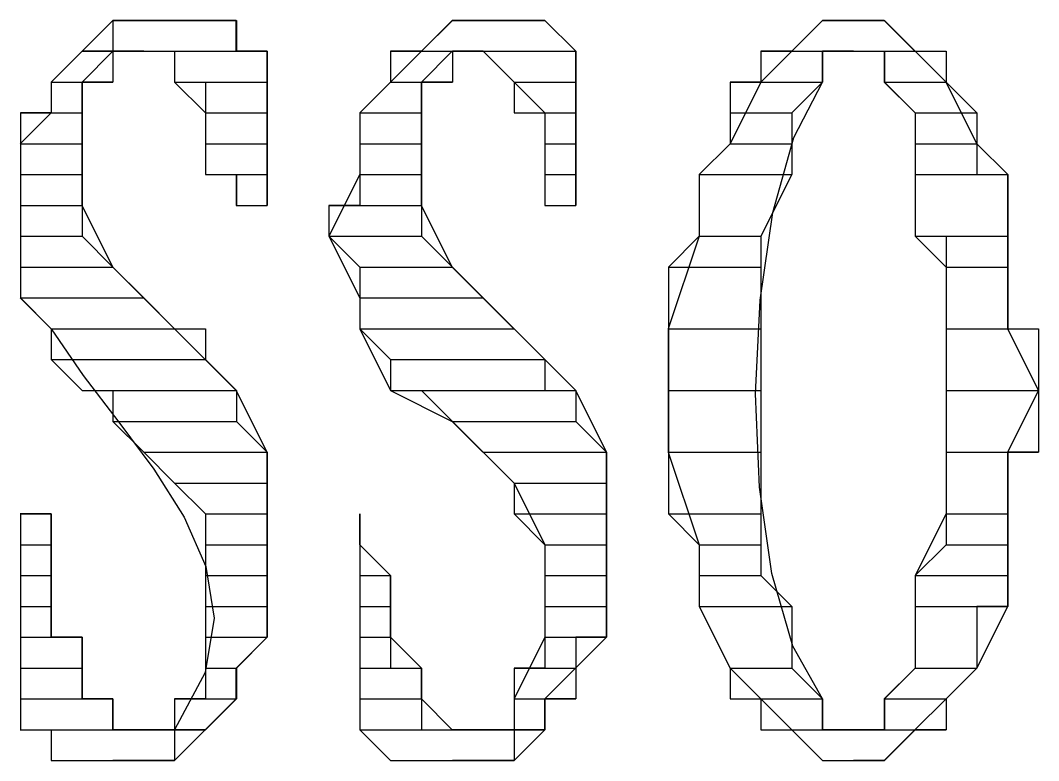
# Model space of a CAD drawing. Header units: metres. Extents: x 45 to 1207, y 17 to 774.
# Drawn here: x 1036.32 to 1044.24, y 48.72 to 54.48 of the extents above; entities that cross this region are included whole.
import ezdxf

# ---------------------------------------------------------------- set-up
doc = ezdxf.new("R2010")
doc.units = ezdxf.units.M

msp = doc.modelspace()

# ---------------------------------------------------------------- linework, layer by layer
for p, q in [((1037.0396, 54.48), (1036.5596, 54)), ((1037.9996, 54.48), (1037.0396, 54.48)), ((1037.28, 54.48), (1037.04, 54.48)), ((1037.04, 54.48), (1037.76, 54.48)), ((1037.04, 54.48), (1037.76, 54.48)), ((1037.04, 54.48), (1037.76, 54.48)), ((1037.04, 54.48), (1037.76, 54.48)), ((1037.04, 54.48), (1037.76, 54.48)), ((1037.04, 54.48), (1038, 54.48)), ((1037.04, 54.48), (1038, 54.48)), ((1037.04, 54.48), (1037.04, 54.24)), ((1037.04, 54.48), (1038, 54.48)), ((1037.28, 54.48), (1037.52, 54.48)), ((1037.28, 54.48), (1037.52, 54.48)), ((1037.28, 54.48), (1037.52, 54.48)), ((1037.28, 54.48), (1037.76, 54.48)), ((1037.9996, 54.24), (1037.9996, 54.48)), ((1038, 54.48), (1038, 54.24)), ((1039.6796, 54.48), (1038.9596, 53.76)), ((1039.6799, 54.48), (1039.4399, 54.24)), ((1040.3995, 54.48), (1039.6796, 54.48)), ((1039.6799, 54.48), (1040.1599, 54.48)), ((1039.6799, 54.48), (1040.1599, 54.48)), ((1039.6799, 54.48), (1040.3999, 54.48)), ((1039.6799, 54.48), (1040.3999, 54.48)), ((1039.6799, 54.48), (1040.3999, 54.48)), ((1039.6799, 54.48), (1040.3999, 54.48)), ((1039.6799, 54.48), (1040.3999, 54.48)), ((1039.6799, 54.48), (1040.3999, 54.48)), ((1039.6799, 54.48), (1040.3999, 54.48)), ((1039.92, 54.48), (1039.6801, 54.48)), ((1039.6801, 54.48), (1040.16, 54.48)), ((1039.92, 54.48), (1039.92, 54.48)), ((1039.92, 54.48), (1040.16, 54.48)), ((1040.6396, 54.24), (1040.3995, 54.48)), ((1040.3999, 54.48), (1040.6399, 54.24)), ((1042.5596, 54.48), (1042.0796, 54)), ((1042.5601, 54.48), (1042.3201, 54.24)), ((1043.0397, 54.48), (1042.5596, 54.48)), ((1042.8, 54.48), (1042.5601, 54.48)), ((1042.5601, 54.48), (1043.04, 54.48)), ((1042.5601, 54.48), (1043.04, 54.48)), ((1043.5197, 54), (1043.0397, 54.48)), ((1043.04, 54.48), (1043.28, 54.24)), ((1036.8, 54.24), (1036.5601, 54)), ((1036.7996, 54), (1037.0396, 54.24)), ((1037.04, 54.24), (1036.8, 54.24)), ((1036.8, 54.24), (1038, 54.24)), ((1036.8, 54.24), (1038, 54.24)), ((1036.8, 54.24), (1038, 54.24)), ((1036.8, 54.24), (1038, 54.24)), ((1036.8, 54.24), (1038, 54.24)), ((1036.8, 54.24), (1037.04, 54.24)), ((1036.8, 54.24), (1037.28, 54.24)), ((1036.8, 54.24), (1037.04, 54.24)), ((1037.0396, 54.24), (1037.5195, 54.24)), ((1037.04, 54.24), (1038, 54.24)), ((1037.04, 54.24), (1038, 54.24)), ((1037.28, 54.24), (1037.04, 54.24)), ((1037.04, 54.24), (1037.04, 54)), ((1037.28, 54.24), (1038.24, 54.24)), ((1037.28, 54.24), (1038.24, 54.24)), ((1037.5195, 54.24), (1037.5195, 54)), ((1037.52, 54.24), (1037.52, 54)), ((1037.52, 54.24), (1038.24, 54.24)), ((1038.2396, 54.24), (1037.9996, 54.24)), ((1038.2396, 53.04), (1038.2396, 54.24)), ((1038.24, 54.24), (1038.24, 54)), ((1039.4399, 54.24), (1039.2, 54.24)), ((1039.2, 54.24), (1040.6399, 54.24)), ((1039.2, 54.24), (1039.6799, 54.24)), ((1039.2, 54.24), (1039.9199, 54.24)), ((1039.2, 54.24), (1039.2, 54)), ((1039.2, 54.24), (1039.6799, 54.24)), ((1039.4396, 54), (1039.6796, 54.24)), ((1039.4399, 54.24), (1040.6399, 54.24)), ((1039.4399, 54.24), (1040.6399, 54.24)), ((1039.4399, 54.24), (1040.6399, 54.24)), ((1039.4399, 54.24), (1040.6399, 54.24)), ((1039.4399, 54.24), (1040.6399, 54.24)), ((1039.4399, 54.24), (1040.6399, 54.24)), ((1039.6796, 54.24), (1039.9196, 54.24)), ((1039.9199, 54.24), (1039.6799, 54.24)), ((1039.6799, 54.24), (1039.6799, 54)), ((1039.9196, 54.24), (1040.3995, 53.76)), ((1039.92, 54.24), (1040.64, 54.24)), ((1039.92, 54.24), (1040.64, 54.24)), ((1039.92, 54.24), (1040.16, 54)), ((1039.92, 54.24), (1040.64, 54.24)), ((1040.6396, 53.04), (1040.6396, 54.24)), ((1040.64, 54.24), (1040.64, 54)), ((1042.08, 54.24), (1042.5599, 54.24)), ((1042.08, 54.24), (1042.7999, 54.24)), ((1042.08, 54.24), (1042.08, 54)), ((1042.08, 54.24), (1042.5599, 54.24)), ((1042.3201, 54.24), (1042.0801, 54.24)), ((1042.0801, 54.24), (1043.28, 54.24)), ((1042.3201, 54.24), (1043.28, 54.24)), ((1042.3201, 54.24), (1043.28, 54.24)), ((1042.5596, 54), (1042.5596, 54.24)), ((1042.5596, 54.24), (1043.0396, 54.24)), ((1042.7999, 54.24), (1042.5599, 54.24)), ((1042.5599, 54.24), (1042.5599, 54)), ((1042.8, 54.24), (1043.52, 54.24)), ((1042.8, 54.24), (1043.52, 54.24)), ((1043.0396, 54.24), (1043.0396, 54)), ((1043.04, 54.24), (1043.04, 54)), ((1043.04, 54.24), (1043.52, 54.24)), ((1043.52, 54.24), (1043.52, 54)), ((1036.5596, 54), (1036.5596, 53.76)), ((1036.5601, 54), (1037.04, 54)), ((1036.5601, 54), (1037.04, 54)), ((1036.5601, 54), (1037.04, 54)), ((1036.5601, 54), (1036.8, 54)), ((1036.5601, 54), (1037.04, 54)), ((1036.5601, 54), (1036.8, 54)), ((1036.5601, 54), (1036.8, 54)), ((1036.5601, 54), (1036.5601, 53.76)), ((1036.5601, 54), (1036.8, 54)), ((1036.7996, 53.04), (1036.7996, 54)), ((1037.04, 54), (1036.8, 54)), ((1036.8, 54), (1036.8, 53.76)), ((1037.5195, 54), (1037.7595, 53.76)), ((1037.52, 54), (1038.24, 54)), ((1037.52, 54), (1038.24, 54)), ((1037.52, 54), (1038.24, 54)), ((1037.52, 54), (1038.24, 54)), ((1037.52, 54), (1038.24, 54)), ((1037.76, 54), (1038.24, 54)), ((1037.76, 54), (1038.24, 54)), ((1037.76, 54), (1037.76, 53.76)), ((1037.76, 54), (1038.24, 54)), ((1038.24, 54), (1038.24, 53.76)), ((1039.2, 54), (1038.96, 53.76)), ((1039.2, 54), (1039.6799, 54)), ((1039.2, 54), (1039.4399, 54)), ((1039.2, 54), (1039.6799, 54)), ((1039.2, 54), (1039.4399, 54)), ((1039.2, 54), (1039.4399, 54)), ((1039.2, 54), (1039.4399, 54)), ((1039.2, 54), (1039.4399, 54)), ((1039.2, 54), (1039.4399, 54)), ((1039.4396, 53.04), (1039.4396, 54)), ((1039.6799, 54), (1039.4399, 54)), ((1039.4399, 54), (1039.4399, 53.76)), ((1040.16, 54), (1040.64, 54)), ((1040.16, 54), (1040.64, 54)), ((1040.16, 54), (1040.64, 54)), ((1040.16, 54), (1040.64, 54)), ((1040.16, 54), (1040.64, 54)), ((1040.16, 54), (1040.64, 54)), ((1040.16, 54), (1040.64, 54)), ((1040.16, 54), (1040.16, 53.76)), ((1040.16, 54), (1040.64, 54)), ((1040.64, 54), (1040.64, 53.76)), ((1042.0796, 54), (1041.8396, 53.52)), ((1042.08, 54), (1041.84, 54)), ((1041.84, 54), (1042.5599, 54)), ((1041.84, 54), (1041.84, 53.76)), ((1041.84, 54), (1042.5599, 54)), ((1042.08, 54), (1042.5599, 54)), ((1042.08, 54), (1042.5599, 54)), ((1042.5599, 54), (1042.3199, 53.76)), ((1043.0396, 54), (1043.2795, 53.76)), ((1043.04, 54), (1043.52, 54)), ((1043.04, 54), (1043.52, 54)), ((1043.04, 54), (1043.52, 54)), ((1043.04, 54), (1043.28, 53.76)), ((1043.04, 54), (1043.52, 54)), ((1043.7596, 53.52), (1043.5197, 54)), ((1043.52, 54), (1043.76, 53.76)), ((1036.5596, 53.76), (1036.3196, 53.52)), ((1036.5601, 53.76), (1036.3201, 53.76)), ((1036.3201, 53.76), (1036.8, 53.76)), ((1036.3201, 53.76), (1036.3201, 53.52)), ((1036.3201, 53.76), (1036.8, 53.76)), ((1036.5601, 53.76), (1036.8, 53.76)), ((1036.5601, 53.76), (1036.8, 53.76)), ((1036.5601, 53.76), (1036.8, 53.76)), ((1036.5601, 53.76), (1036.8, 53.76)), ((1036.8, 53.76), (1036.8, 53.52)), ((1037.7595, 53.76), (1037.7595, 53.28)), ((1037.76, 53.76), (1038.24, 53.76)), ((1037.76, 53.76), (1038.24, 53.76)), ((1037.76, 53.76), (1038.24, 53.76)), ((1037.76, 53.76), (1038.24, 53.76)), ((1037.76, 53.76), (1038.24, 53.76)), ((1037.76, 53.76), (1037.76, 53.52)), ((1037.76, 53.76), (1038.24, 53.76)), ((1038.24, 53.76), (1038.24, 53.52)), ((1038.9596, 53.76), (1038.9596, 53.28)), ((1038.96, 53.76), (1039.4399, 53.76)), ((1038.96, 53.76), (1039.4399, 53.76)), ((1038.96, 53.76), (1039.4399, 53.76)), ((1038.96, 53.76), (1039.4399, 53.76)), ((1038.96, 53.76), (1039.4399, 53.76)), ((1038.96, 53.76), (1038.96, 53.52)), ((1038.96, 53.76), (1039.4399, 53.76)), ((1039.4399, 53.76), (1039.4399, 53.52)), ((1040.16, 53.76), (1040.64, 53.76)), ((1040.16, 53.76), (1040.64, 53.76)), ((1040.16, 53.76), (1040.64, 53.76)), ((1040.3995, 53.76), (1040.3995, 53.04)), ((1040.4, 53.76), (1040.64, 53.76)), ((1040.4, 53.76), (1040.64, 53.76)), ((1040.4, 53.76), (1040.4, 53.52)), ((1040.4, 53.76), (1040.64, 53.76)), ((1040.64, 53.76), (1040.64, 53.52)), ((1041.84, 53.76), (1042.3199, 53.76)), ((1041.84, 53.76), (1041.84, 53.52)), ((1041.84, 53.76), (1042.3199, 53.76)), ((1042.3199, 53.76), (1042.3199, 53.52)), ((1043.2795, 53.76), (1043.2795, 52.8)), ((1043.28, 53.76), (1043.76, 53.76)), ((1043.28, 53.76), (1043.28, 53.52)), ((1043.28, 53.76), (1043.76, 53.76)), ((1043.76, 53.76), (1043.76, 53.52)), ((1036.3201, 53.52), (1036.8, 53.52)), ((1036.3201, 53.52), (1036.8, 53.52)), ((1036.3201, 53.52), (1036.8, 53.52)), ((1036.3201, 53.52), (1036.8, 53.52)), ((1036.3201, 53.52), (1036.8, 53.52)), ((1036.3201, 53.52), (1036.3201, 53.28)), ((1036.3201, 53.52), (1036.8, 53.52)), ((1036.8, 53.52), (1036.8, 53.28)), ((1037.76, 53.52), (1038.24, 53.52)), ((1037.76, 53.52), (1038.24, 53.52)), ((1037.76, 53.52), (1038.24, 53.52)), ((1037.76, 53.52), (1038.24, 53.52)), ((1037.76, 53.52), (1038.24, 53.52)), ((1037.76, 53.52), (1037.76, 53.28)), ((1037.76, 53.52), (1038.24, 53.52)), ((1038.24, 53.52), (1038.24, 53.28)), ((1038.96, 53.52), (1039.4399, 53.52)), ((1038.96, 53.52), (1039.4399, 53.52)), ((1038.96, 53.52), (1039.4399, 53.52)), ((1038.96, 53.52), (1039.4399, 53.52)), ((1038.96, 53.52), (1039.4399, 53.52)), ((1038.96, 53.52), (1038.96, 53.28)), ((1038.96, 53.52), (1039.4399, 53.52)), ((1039.4399, 53.52), (1039.4399, 53.28)), ((1040.4, 53.52), (1040.64, 53.52)), ((1040.4, 53.52), (1040.64, 53.52)), ((1040.4, 53.52), (1040.64, 53.52)), ((1040.4, 53.52), (1040.64, 53.52)), ((1040.4, 53.52), (1040.64, 53.52)), ((1040.4, 53.52), (1040.4, 53.28)), ((1040.4, 53.52), (1040.64, 53.52)), ((1040.64, 53.52), (1040.64, 53.28)), ((1041.8396, 53.52), (1041.5996, 53.28)), ((1041.84, 53.52), (1041.6, 53.28)), ((1041.84, 53.52), (1042.3199, 53.52)), ((1041.84, 53.52), (1042.3199, 53.52)), ((1042.3199, 53.52), (1042.3199, 53.28)), ((1043.28, 53.52), (1043.76, 53.52)), ((1043.28, 53.52), (1043.28, 53.28)), ((1043.28, 53.52), (1043.76, 53.52)), ((1043.9996, 53.28), (1043.7596, 53.52)), ((1043.76, 53.52), (1043.76, 53.28)), ((1036.3201, 53.28), (1036.8, 53.28)), ((1036.3201, 53.28), (1036.8, 53.28)), ((1036.3201, 53.28), (1036.8, 53.28)), ((1036.3201, 53.28), (1036.8, 53.28)), ((1036.3201, 53.28), (1036.8, 53.28)), ((1036.3201, 53.28), (1036.8, 53.28)), ((1036.3201, 53.28), (1036.8, 53.28)), ((1036.3201, 53.28), (1036.3201, 53.04)), ((1036.3201, 53.28), (1036.8, 53.28)), ((1036.8, 53.28), (1036.8, 53.04)), ((1037.7595, 53.28), (1037.9996, 53.28)), ((1037.76, 53.28), (1038.24, 53.28)), ((1037.76, 53.28), (1038.24, 53.28)), ((1037.76, 53.28), (1038.24, 53.28)), ((1037.9996, 53.28), (1037.9996, 53.04)), ((1038, 53.28), (1038.24, 53.28)), ((1038, 53.28), (1038.24, 53.28)), ((1038, 53.28), (1038.24, 53.28)), ((1038, 53.28), (1038.24, 53.28)), ((1038, 53.28), (1038, 53.04)), ((1038, 53.28), (1038.24, 53.28)), ((1038.24, 53.28), (1038.24, 53.04)), ((1038.9596, 53.28), (1038.7196, 52.8)), ((1038.96, 53.28), (1039.4399, 53.28)), ((1038.96, 53.28), (1039.4399, 53.28)), ((1038.96, 53.28), (1039.4399, 53.28)), ((1038.96, 53.28), (1039.4399, 53.28)), ((1038.96, 53.28), (1039.4399, 53.28)), ((1038.96, 53.28), (1039.4399, 53.28)), ((1038.96, 53.28), (1039.4399, 53.28)), ((1038.96, 53.28), (1038.96, 53.04)), ((1038.96, 53.28), (1039.4399, 53.28)), ((1039.4399, 53.28), (1039.4399, 53.04)), ((1040.4, 53.28), (1040.64, 53.28)), ((1040.4, 53.28), (1040.64, 53.28)), ((1040.4, 53.28), (1040.64, 53.28)), ((1040.4, 53.28), (1040.64, 53.28)), ((1040.4, 53.28), (1040.64, 53.28)), ((1040.4, 53.28), (1040.64, 53.28)), ((1040.4, 53.28), (1040.64, 53.28)), ((1040.4, 53.28), (1040.4, 53.04)), ((1040.4, 53.28), (1040.64, 53.28)), ((1040.64, 53.28), (1040.64, 53.04)), ((1041.5996, 53.28), (1041.5996, 52.8)), ((1041.6, 53.28), (1042.3199, 53.28)), ((1041.6, 53.28), (1042.3199, 53.28)), ((1041.6, 53.28), (1042.3199, 53.28)), ((1041.6, 53.28), (1041.6, 52.8)), ((1041.6, 53.28), (1042.3199, 53.28)), ((1042.3199, 53.28), (1042.08, 52.8)), ((1043.28, 53.28), (1043.76, 53.28)), ((1043.28, 53.28), (1044, 53.28)), ((1043.28, 53.28), (1044, 53.28)), ((1043.28, 53.28), (1043.28, 52.8)), ((1043.28, 53.28), (1044, 53.28)), ((1043.9996, 52.08), (1043.9996, 53.28)), ((1044, 53.28), (1044, 52.8)), ((1036.3201, 53.04), (1036.8, 53.04)), ((1036.3201, 53.04), (1036.8, 53.04)), ((1036.3201, 53.04), (1036.8, 53.04)), ((1036.3201, 53.04), (1036.8, 53.04)), ((1036.3201, 53.04), (1036.8, 53.04)), ((1036.3201, 53.04), (1036.8, 53.04)), ((1036.3201, 53.04), (1036.8, 53.04)), ((1036.3201, 53.04), (1036.8, 53.04)), ((1036.3201, 53.04), (1036.8, 53.04)), ((1036.3201, 53.04), (1036.3201, 52.8)), ((1036.3201, 53.04), (1036.8, 53.04)), ((1037.0396, 52.56), (1036.7996, 53.04)), ((1036.8, 53.04), (1036.8, 52.8)), ((1037.9996, 53.04), (1038.2396, 53.04)), ((1038, 53.04), (1038.24, 53.04)), ((1038, 53.04), (1038, 53.04)), ((1038, 53.04), (1038.24, 53.04)), ((1038, 53.04), (1038, 53.04)), ((1038, 53.04), (1038, 53.04)), ((1038, 53.04), (1038, 53.04)), ((1038.96, 53.04), (1038.72, 53.04)), ((1038.72, 53.04), (1039.4399, 53.04)), ((1038.72, 53.04), (1039.4399, 53.04)), ((1038.72, 53.04), (1039.4399, 53.04)), ((1038.72, 53.04), (1039.4399, 53.04)), ((1038.72, 53.04), (1039.4399, 53.04)), ((1038.72, 53.04), (1039.4399, 53.04)), ((1038.72, 53.04), (1039.4399, 53.04)), ((1038.72, 53.04), (1038.72, 52.8)), ((1038.72, 53.04), (1039.4399, 53.04)), ((1038.96, 53.04), (1039.4399, 53.04)), ((1038.96, 53.04), (1039.4399, 53.04)), ((1039.6796, 52.56), (1039.4396, 53.04)), ((1039.4399, 53.04), (1039.4399, 52.8)), ((1040.3995, 53.04), (1040.6396, 53.04)), ((1040.4, 53.04), (1040.64, 53.04)), ((1040.4, 53.04), (1040.64, 53.04)), ((1040.4, 53.04), (1040.64, 53.04)), ((1040.4, 53.04), (1040.64, 53.04)), ((1040.4, 53.04), (1040.64, 53.04)), ((1040.64, 53.04), (1040.64, 53.04)), ((1036.3201, 52.8), (1036.8, 52.8)), ((1036.3201, 52.8), (1036.3201, 52.56)), ((1036.3201, 52.8), (1036.8, 52.8)), ((1036.8, 52.8), (1037.04, 52.56)), ((1038.7196, 52.8), (1038.9596, 52.32)), ((1038.72, 52.8), (1039.4399, 52.8)), ((1038.72, 52.8), (1038.96, 52.56)), ((1038.72, 52.8), (1039.4399, 52.8)), ((1039.4399, 52.8), (1039.6799, 52.56)), ((1041.5996, 52.8), (1041.3596, 52.08)), ((1041.6, 52.8), (1041.36, 52.56)), ((1041.6, 52.8), (1042.08, 52.8)), ((1041.6, 52.8), (1042.08, 52.8)), ((1041.6, 52.8), (1042.08, 52.8)), ((1041.6, 52.8), (1042.08, 52.8)), ((1042.08, 52.8), (1042.08, 52.56)), ((1043.2795, 52.8), (1043.5195, 52.56)), ((1043.28, 52.8), (1044, 52.8)), ((1043.28, 52.8), (1044, 52.8)), ((1043.28, 52.8), (1044, 52.8)), ((1043.52, 52.8), (1043.52, 52.56)), ((1043.52, 52.8), (1044, 52.8)), ((1044, 52.8), (1044, 52.56)), ((1036.3201, 52.56), (1037.04, 52.56)), ((1036.3201, 52.56), (1036.3201, 52.32)), ((1036.3201, 52.56), (1037.04, 52.56)), ((1037.9996, 51.6), (1037.0396, 52.56)), ((1037.04, 52.56), (1037.28, 52.32)), ((1038.96, 52.56), (1039.6799, 52.56)), ((1038.96, 52.56), (1038.96, 52.32)), ((1038.96, 52.56), (1039.6799, 52.56)), ((1040.6396, 51.6), (1039.6796, 52.56)), ((1039.6799, 52.56), (1039.9199, 52.32)), ((1041.36, 52.56), (1042.08, 52.56)), ((1041.36, 52.56), (1041.36, 52.08)), ((1041.36, 52.56), (1042.08, 52.56)), ((1042.08, 52.56), (1042.08, 52.08)), ((1043.5195, 52.56), (1043.5195, 50.64)), ((1043.52, 52.56), (1044, 52.56)), ((1043.52, 52.56), (1043.52, 52.08)), ((1043.52, 52.56), (1044, 52.56)), ((1044, 52.56), (1044, 52.08)), ((1036.3196, 52.32), (1036.5596, 52.08)), ((1036.3201, 52.32), (1037.28, 52.32)), ((1036.3201, 52.32), (1037.28, 52.32)), ((1036.3201, 52.32), (1037.28, 52.32)), ((1036.3201, 52.32), (1036.5601, 52.08)), ((1036.3201, 52.32), (1037.28, 52.32)), ((1037.28, 52.32), (1037.52, 52.08)), ((1038.9596, 52.32), (1038.9596, 52.08)), ((1038.96, 52.32), (1039.9199, 52.32)), ((1038.96, 52.32), (1039.9199, 52.32)), ((1038.96, 52.32), (1039.9199, 52.32)), ((1038.96, 52.32), (1038.96, 52.08)), ((1038.96, 52.32), (1039.9199, 52.32)), ((1039.9199, 52.32), (1040.1599, 52.08)), ((1036.5601, 52.08), (1037.52, 52.08)), ((1036.5601, 52.08), (1037.76, 52.08)), ((1036.5601, 52.08), (1037.76, 52.08)), ((1036.5601, 52.08), (1036.5601, 51.84)), ((1036.5601, 52.08), (1037.76, 52.08)), ((1037.76, 52.08), (1037.76, 51.84)), ((1038.9596, 52.08), (1039.1996, 51.6)), ((1038.96, 52.08), (1040.1599, 52.08)), ((1038.96, 52.08), (1040.1599, 52.08)), ((1038.96, 52.08), (1040.1599, 52.08)), ((1038.96, 52.08), (1039.2, 51.84)), ((1038.96, 52.08), (1040.1599, 52.08)), ((1040.1599, 52.08), (1040.3999, 51.84)), ((1041.3596, 52.08), (1041.3596, 51.12)), ((1041.36, 52.08), (1042.08, 52.08)), ((1041.36, 52.08), (1042.08, 52.08)), ((1041.36, 52.08), (1042.08, 52.08)), ((1041.36, 52.08), (1041.36, 51.6)), ((1041.36, 52.08), (1042.08, 52.08)), ((1042.08, 52.08), (1042.08, 51.6)), ((1043.52, 52.08), (1044, 52.08)), ((1043.52, 52.08), (1044.24, 52.08)), ((1043.52, 52.08), (1044.24, 52.08)), ((1043.52, 52.08), (1043.52, 51.6)), ((1043.52, 52.08), (1044.24, 52.08)), ((1044.2396, 51.6), (1043.9996, 52.08)), ((1044.24, 52.08), (1044.24, 51.6)), ((1036.5601, 51.84), (1037.76, 51.84)), ((1036.5601, 51.84), (1036.8, 51.6)), ((1036.5601, 51.84), (1037.76, 51.84)), ((1037.76, 51.84), (1038, 51.6)), ((1039.2, 51.84), (1040.3999, 51.84)), ((1039.2, 51.84), (1039.2, 51.6)), ((1039.2, 51.84), (1040.3999, 51.84)), ((1040.3999, 51.84), (1040.3999, 51.6)), ((1036.8, 51.6), (1038, 51.6)), ((1036.8, 51.6), (1038, 51.6)), ((1036.8, 51.6), (1038, 51.6)), ((1037.04, 51.6), (1037.04, 51.36)), ((1037.04, 51.6), (1038, 51.6)), ((1038.2396, 51.12), (1037.9996, 51.6)), ((1038, 51.6), (1038, 51.36)), ((1039.1996, 51.6), (1039.6796, 51.36)), ((1039.2, 51.6), (1040.3999, 51.6)), ((1039.2, 51.6), (1040.6399, 51.6)), ((1039.2, 51.6), (1040.6399, 51.6)), ((1039.4399, 51.6), (1039.6799, 51.36)), ((1039.4399, 51.6), (1040.6399, 51.6)), ((1040.8796, 51.12), (1040.6396, 51.6)), ((1040.6399, 51.6), (1040.6399, 51.36)), ((1041.36, 51.6), (1042.08, 51.6)), ((1041.36, 51.6), (1041.36, 51.12)), ((1041.36, 51.6), (1042.08, 51.6)), ((1042.08, 51.6), (1042.08, 51.12)), ((1043.52, 51.6), (1044.24, 51.6)), ((1043.52, 51.6), (1043.52, 51.12)), ((1043.52, 51.6), (1044.24, 51.6)), ((1043.9996, 51.12), (1044.2396, 51.6)), ((1044.24, 51.6), (1044.24, 51.12)), ((1037.04, 51.36), (1038, 51.36)), ((1037.04, 51.36), (1037.28, 51.12)), ((1037.04, 51.36), (1038, 51.36)), ((1038, 51.36), (1038.24, 51.12)), ((1039.6796, 51.36), (1040.1595, 50.88)), ((1039.6799, 51.36), (1040.6399, 51.36)), ((1039.6799, 51.36), (1039.9199, 51.12)), ((1039.6799, 51.36), (1040.6399, 51.36)), ((1040.6399, 51.36), (1040.8799, 51.12)), ((1037.28, 51.12), (1038.24, 51.12)), ((1037.28, 51.12), (1038.24, 51.12)), ((1037.28, 51.12), (1038.24, 51.12)), ((1037.28, 51.12), (1037.52, 50.88)), ((1037.28, 51.12), (1038.24, 51.12)), ((1038.2396, 49.68), (1038.2396, 51.12)), ((1038.24, 51.12), (1038.24, 50.88)), ((1039.9199, 51.12), (1040.8799, 51.12)), ((1039.92, 51.12), (1040.88, 51.12)), ((1039.92, 51.12), (1040.88, 51.12)), ((1039.92, 51.12), (1040.16, 50.88)), ((1039.92, 51.12), (1040.88, 51.12)), ((1040.8796, 49.68), (1040.8796, 51.12)), ((1040.88, 51.12), (1040.88, 50.88)), ((1041.3596, 51.12), (1041.5996, 50.4)), ((1041.36, 51.12), (1042.08, 51.12)), ((1041.36, 51.12), (1042.08, 51.12)), ((1041.36, 51.12), (1042.08, 51.12)), ((1041.36, 51.12), (1041.36, 50.64)), ((1041.36, 51.12), (1042.08, 51.12)), ((1042.08, 51.12), (1042.08, 50.64)), ((1043.52, 51.12), (1044.24, 51.12)), ((1043.52, 51.12), (1044, 51.12)), ((1043.52, 51.12), (1044.24, 51.12)), ((1043.52, 51.12), (1043.52, 50.64)), ((1043.52, 51.12), (1044, 51.12)), ((1043.9996, 49.92), (1043.9996, 51.12)), ((1044.24, 51.12), (1044, 51.12)), ((1044, 51.12), (1044, 50.64)), ((1037.52, 50.88), (1038.24, 50.88)), ((1037.52, 50.88), (1037.76, 50.64)), ((1037.52, 50.88), (1038.24, 50.88)), ((1038.24, 50.88), (1038.24, 50.64)), ((1040.1595, 50.88), (1040.3995, 50.4)), ((1040.16, 50.88), (1040.88, 50.88)), ((1040.16, 50.88), (1040.16, 50.64)), ((1040.16, 50.88), (1040.88, 50.88)), ((1040.88, 50.88), (1040.88, 50.64)), ((1036.5596, 50.64), (1036.3196, 50.64)), ((1036.3201, 50.64), (1036.5601, 50.64)), ((1036.3201, 50.64), (1036.3201, 50.4)), ((1036.3201, 50.64), (1036.5601, 50.64)), ((1036.5596, 49.68), (1036.5596, 50.64)), ((1036.5601, 50.64), (1036.5601, 50.4)), ((1037.76, 50.64), (1038.24, 50.64)), ((1037.76, 50.64), (1038.24, 50.64)), ((1037.76, 50.64), (1038.24, 50.64)), ((1037.76, 50.64), (1037.76, 50.4)), ((1037.76, 50.64), (1038.24, 50.64)), ((1038.24, 50.64), (1038.24, 50.4)), ((1038.9596, 50.4), (1038.9596, 50.64)), ((1038.9596, 50.64), (1038.9596, 48.96)), ((1038.96, 50.64), (1038.96, 50.64)), ((1038.96, 50.64), (1038.96, 50.4)), ((1038.96, 50.64), (1038.96, 50.4)), ((1040.16, 50.64), (1040.88, 50.64)), ((1040.16, 50.64), (1040.88, 50.64)), ((1040.16, 50.64), (1040.88, 50.64)), ((1040.16, 50.64), (1040.4, 50.4)), ((1040.16, 50.64), (1040.88, 50.64)), ((1040.88, 50.64), (1040.88, 50.4)), ((1041.36, 50.64), (1042.08, 50.64)), ((1041.36, 50.64), (1041.6, 50.4)), ((1041.36, 50.64), (1042.08, 50.64)), ((1042.08, 50.64), (1042.08, 50.4)), ((1043.5195, 50.64), (1043.2795, 50.16)), ((1043.52, 50.64), (1044, 50.64)), ((1043.52, 50.64), (1043.52, 50.4)), ((1043.52, 50.64), (1044, 50.64)), ((1044, 50.64), (1044, 50.4)), ((1036.3201, 50.4), (1036.5601, 50.4)), ((1036.3201, 50.4), (1036.5601, 50.4)), ((1036.3201, 50.4), (1036.5601, 50.4)), ((1036.3201, 50.4), (1036.5601, 50.4)), ((1036.3201, 50.4), (1036.5601, 50.4)), ((1036.3201, 50.4), (1036.5601, 50.4)), ((1036.3201, 50.4), (1036.5601, 50.4)), ((1036.3201, 50.4), (1036.5601, 50.4)), ((1036.3201, 50.4), (1036.5601, 50.4)), ((1036.3201, 50.4), (1036.5601, 50.4)), ((1036.3201, 50.4), (1036.5601, 50.4)), ((1036.3201, 50.4), (1036.3201, 50.16)), ((1036.3201, 50.4), (1036.5601, 50.4)), ((1036.5601, 50.4), (1036.5601, 50.16)), ((1037.76, 50.4), (1038.24, 50.4)), ((1037.76, 50.4), (1038.24, 50.4)), ((1037.76, 50.4), (1038.24, 50.4)), ((1037.76, 50.4), (1038.24, 50.4)), ((1037.76, 50.4), (1038.24, 50.4)), ((1037.76, 50.4), (1038.24, 50.4)), ((1037.76, 50.4), (1038.24, 50.4)), ((1037.76, 50.4), (1038.24, 50.4)), ((1037.76, 50.4), (1038.24, 50.4)), ((1037.76, 50.4), (1038.24, 50.4)), ((1037.76, 50.4), (1038.24, 50.4)), ((1037.76, 50.4), (1037.76, 50.16)), ((1037.76, 50.4), (1038.24, 50.4)), ((1038.24, 50.4), (1038.24, 50.16)), ((1039.1996, 50.16), (1038.9596, 50.4)), ((1038.96, 50.4), (1038.96, 50.4)), ((1038.96, 50.4), (1038.96, 50.4)), ((1038.96, 50.4), (1038.96, 50.4)), ((1038.96, 50.4), (1038.96, 50.4)), ((1038.96, 50.4), (1038.96, 50.4)), ((1038.96, 50.4), (1038.96, 50.4)), ((1038.96, 50.4), (1038.96, 50.4)), ((1038.96, 50.4), (1038.96, 50.4)), ((1038.96, 50.4), (1038.96, 50.4)), ((1038.96, 50.4), (1038.96, 50.4)), ((1038.96, 50.4), (1038.96, 50.16)), ((1038.96, 50.4), (1039.2, 50.16)), ((1040.3995, 50.4), (1040.3995, 49.68)), ((1040.4, 50.4), (1040.88, 50.4)), ((1040.4, 50.4), (1040.88, 50.4)), ((1040.4, 50.4), (1040.88, 50.4)), ((1040.4, 50.4), (1040.88, 50.4)), ((1040.4, 50.4), (1040.88, 50.4)), ((1040.4, 50.4), (1040.88, 50.4)), ((1040.4, 50.4), (1040.88, 50.4)), ((1040.4, 50.4), (1040.88, 50.4)), ((1040.4, 50.4), (1040.88, 50.4)), ((1040.4, 50.4), (1040.88, 50.4)), ((1040.4, 50.4), (1040.88, 50.4)), ((1040.4, 50.4), (1040.4, 50.16)), ((1040.4, 50.4), (1040.88, 50.4)), ((1040.88, 50.4), (1040.88, 50.16)), ((1041.5996, 50.4), (1041.5996, 49.92)), ((1041.6, 50.4), (1042.08, 50.4)), ((1041.6, 50.4), (1041.6, 50.16)), ((1041.6, 50.4), (1042.08, 50.4)), ((1042.08, 50.4), (1042.08, 50.16)), ((1043.52, 50.4), (1043.28, 50.16)), ((1043.52, 50.4), (1044, 50.4)), ((1043.52, 50.4), (1044, 50.4)), ((1044, 50.4), (1044, 50.16)), ((1036.3201, 50.16), (1036.5601, 50.16)), ((1036.3201, 50.16), (1036.5601, 50.16)), ((1036.3201, 50.16), (1036.5601, 50.16)), ((1036.3201, 50.16), (1036.3201, 49.92)), ((1036.3201, 50.16), (1036.5601, 50.16)), ((1036.5601, 50.16), (1036.5601, 49.92)), ((1037.76, 50.16), (1038.24, 50.16)), ((1037.76, 50.16), (1038.24, 50.16)), ((1037.76, 50.16), (1038.24, 50.16)), ((1037.76, 50.16), (1037.76, 49.92)), ((1037.76, 50.16), (1038.24, 50.16)), ((1038.24, 50.16), (1038.24, 49.92)), ((1038.96, 50.16), (1039.2, 50.16)), ((1038.96, 50.16), (1039.2, 50.16)), ((1038.96, 50.16), (1039.2, 50.16)), ((1038.96, 50.16), (1038.96, 49.92)), ((1038.96, 50.16), (1039.2, 50.16)), ((1039.1996, 49.68), (1039.1996, 50.16)), ((1039.2, 50.16), (1039.2, 49.92)), ((1040.4, 50.16), (1040.88, 50.16)), ((1040.4, 50.16), (1040.88, 50.16)), ((1040.4, 50.16), (1040.88, 50.16)), ((1040.4, 50.16), (1040.4, 49.92)), ((1040.4, 50.16), (1040.88, 50.16)), ((1040.88, 50.16), (1040.88, 49.92)), ((1041.6, 50.16), (1042.08, 50.16)), ((1041.6, 50.16), (1041.6, 49.92)), ((1041.6, 50.16), (1042.08, 50.16)), ((1042.08, 50.16), (1042.3199, 49.92)), ((1043.2795, 50.16), (1043.2795, 49.44)), ((1043.28, 50.16), (1044, 50.16)), ((1043.28, 50.16), (1043.28, 49.92)), ((1043.28, 50.16), (1044, 50.16)), ((1044, 50.16), (1044, 49.92)), ((1036.3201, 49.92), (1036.5601, 49.92)), ((1036.3201, 49.92), (1036.3201, 49.68)), ((1036.3201, 49.92), (1036.5601, 49.92)), ((1036.5601, 49.92), (1036.5601, 49.68)), ((1037.76, 49.92), (1038.24, 49.92)), ((1037.76, 49.92), (1037.76, 49.68)), ((1037.76, 49.92), (1038.24, 49.92)), ((1038.24, 49.92), (1038.24, 49.68)), ((1038.96, 49.92), (1039.2, 49.92)), ((1038.96, 49.92), (1038.96, 49.68)), ((1038.96, 49.92), (1039.2, 49.92)), ((1039.2, 49.92), (1039.2, 49.68)), ((1040.4, 49.92), (1040.88, 49.92)), ((1040.4, 49.92), (1040.4, 49.68)), ((1040.4, 49.92), (1040.88, 49.92)), ((1040.88, 49.92), (1040.88, 49.68)), ((1041.5996, 49.92), (1041.8396, 49.44)), ((1041.6, 49.92), (1042.3199, 49.92)), ((1041.6, 49.92), (1042.3199, 49.92)), ((1041.6, 49.92), (1042.3199, 49.92)), ((1041.6, 49.92), (1041.84, 49.44)), ((1041.6, 49.92), (1042.3199, 49.92)), ((1042.3199, 49.92), (1042.3199, 49.44)), ((1043.28, 49.92), (1044, 49.92)), ((1043.28, 49.92), (1043.76, 49.92)), ((1043.28, 49.92), (1044, 49.92)), ((1043.28, 49.92), (1043.28, 49.44)), ((1043.28, 49.92), (1043.76, 49.92)), ((1043.7596, 49.44), (1043.9996, 49.92)), ((1044, 49.92), (1043.76, 49.92)), ((1043.76, 49.92), (1043.76, 49.44)), ((1036.3201, 49.68), (1036.5601, 49.68)), ((1036.3201, 49.68), (1036.5601, 49.68)), ((1036.3201, 49.68), (1036.5601, 49.68)), ((1036.3201, 49.68), (1036.8, 49.68)), ((1036.3201, 49.68), (1036.8, 49.68)), ((1036.3201, 49.68), (1036.8, 49.68)), ((1036.3201, 49.68), (1036.8, 49.68)), ((1036.3201, 49.68), (1036.3201, 49.44)), ((1036.3201, 49.68), (1036.8, 49.68)), ((1036.7996, 49.68), (1036.5596, 49.68)), ((1036.7996, 49.2), (1036.7996, 49.68)), ((1036.8, 49.68), (1036.8, 49.44)), ((1037.76, 49.68), (1038.24, 49.68)), ((1037.76, 49.68), (1038.24, 49.68)), ((1037.76, 49.68), (1038.24, 49.68)), ((1037.76, 49.68), (1038.24, 49.68)), ((1037.76, 49.68), (1038.24, 49.68)), ((1037.76, 49.68), (1038.24, 49.68)), ((1037.76, 49.68), (1038.24, 49.68)), ((1037.76, 49.68), (1037.76, 49.44)), ((1037.76, 49.68), (1038.24, 49.68)), ((1037.9996, 49.44), (1038.2396, 49.68)), ((1038.24, 49.68), (1038, 49.44)), ((1038.96, 49.68), (1039.2, 49.68)), ((1038.96, 49.68), (1039.2, 49.68)), ((1038.96, 49.68), (1039.2, 49.68)), ((1038.96, 49.68), (1039.2, 49.68)), ((1038.96, 49.68), (1039.2, 49.68)), ((1038.96, 49.68), (1039.2, 49.68)), ((1038.96, 49.68), (1039.2, 49.68)), ((1038.96, 49.68), (1038.96, 49.44)), ((1038.96, 49.68), (1039.2, 49.68)), ((1039.4396, 49.44), (1039.1996, 49.68)), ((1039.2, 49.68), (1039.2, 49.44)), ((1040.3995, 49.68), (1040.1595, 49.2)), ((1040.3995, 49.2), (1040.8796, 49.68)), ((1040.4, 49.68), (1040.88, 49.68)), ((1040.4, 49.68), (1040.88, 49.68)), ((1040.4, 49.68), (1040.88, 49.68)), ((1040.4, 49.68), (1040.64, 49.68)), ((1040.4, 49.68), (1040.88, 49.68)), ((1040.4, 49.68), (1040.64, 49.68)), ((1040.4, 49.68), (1040.64, 49.68)), ((1040.4, 49.68), (1040.4, 49.44)), ((1040.4, 49.68), (1040.64, 49.68)), ((1040.88, 49.68), (1040.64, 49.68)), ((1040.64, 49.68), (1040.64, 49.44)), ((1036.3201, 49.44), (1036.8, 49.44)), ((1036.3201, 49.44), (1036.8, 49.44)), ((1036.3201, 49.44), (1036.8, 49.44)), ((1036.3201, 49.44), (1036.3201, 49.2)), ((1036.3201, 49.44), (1036.8, 49.44)), ((1036.8, 49.44), (1036.8, 49.2)), ((1037.76, 49.44), (1038, 49.44)), ((1037.76, 49.44), (1038, 49.44)), ((1037.76, 49.44), (1038, 49.44)), ((1037.76, 49.44), (1037.76, 49.2)), ((1037.76, 49.44), (1038, 49.44)), ((1037.9996, 49.2), (1037.9996, 49.44)), ((1038, 49.44), (1038, 49.2)), ((1038.96, 49.44), (1039.2, 49.44)), ((1038.96, 49.44), (1039.4399, 49.44)), ((1038.96, 49.44), (1039.4399, 49.44)), ((1038.96, 49.44), (1038.96, 49.2)), ((1038.96, 49.44), (1039.4399, 49.44)), ((1039.4396, 49.2), (1039.4396, 49.44)), ((1039.4399, 49.44), (1039.4399, 49.2)), ((1040.4, 49.44), (1040.16, 49.44)), ((1040.16, 49.44), (1040.64, 49.44)), ((1040.16, 49.44), (1040.16, 49.2)), ((1040.16, 49.44), (1040.64, 49.44)), ((1040.4, 49.44), (1040.64, 49.44)), ((1040.4, 49.44), (1040.64, 49.44)), ((1040.64, 49.44), (1040.64, 49.2)), ((1041.8396, 49.44), (1042.5596, 48.72)), ((1041.84, 49.44), (1042.3199, 49.44)), ((1041.84, 49.44), (1042.3199, 49.44)), ((1041.84, 49.44), (1042.3199, 49.44)), ((1041.84, 49.44), (1041.84, 49.2)), ((1041.84, 49.44), (1042.3199, 49.44)), ((1042.3199, 49.44), (1042.5599, 49.2)), ((1043.2795, 49.44), (1043.0396, 49.2)), ((1043.0397, 48.72), (1043.7596, 49.44)), ((1043.28, 49.44), (1043.04, 49.2)), ((1043.28, 49.44), (1043.76, 49.44)), ((1043.28, 49.44), (1043.76, 49.44)), ((1043.28, 49.44), (1043.76, 49.44)), ((1043.28, 49.44), (1043.76, 49.44)), ((1043.76, 49.44), (1043.52, 49.2)), ((1036.3201, 49.2), (1036.8, 49.2)), ((1036.3201, 49.2), (1036.8, 49.2)), ((1036.3201, 49.2), (1036.8, 49.2)), ((1036.3201, 49.2), (1036.8, 49.2)), ((1036.3201, 49.2), (1036.8, 49.2)), ((1036.3201, 49.2), (1037.04, 49.2)), ((1036.3201, 49.2), (1037.04, 49.2)), ((1036.3201, 49.2), (1036.3201, 48.96)), ((1036.3201, 49.2), (1037.04, 49.2)), ((1037.0396, 49.2), (1036.7996, 49.2)), ((1037.0396, 48.96), (1037.0396, 49.2)), ((1037.04, 49.2), (1037.04, 48.96)), ((1037.5195, 48.72), (1037.9996, 49.2)), ((1037.76, 49.2), (1037.52, 49.2)), ((1037.52, 49.2), (1038, 49.2)), ((1037.52, 49.2), (1038, 49.2)), ((1037.52, 49.2), (1038, 49.2)), ((1037.52, 49.2), (1037.52, 48.96)), ((1037.52, 49.2), (1038, 49.2)), ((1037.76, 49.2), (1038, 49.2)), ((1037.76, 49.2), (1038, 49.2)), ((1037.76, 49.2), (1038, 49.2)), ((1037.76, 49.2), (1038, 49.2)), ((1038, 49.2), (1037.76, 48.96)), ((1038.96, 49.2), (1039.4399, 49.2)), ((1038.96, 49.2), (1039.4399, 49.2)), ((1038.96, 49.2), (1039.4399, 49.2)), ((1038.96, 49.2), (1039.4399, 49.2)), ((1038.96, 49.2), (1039.4399, 49.2)), ((1038.96, 49.2), (1039.4399, 49.2)), ((1038.96, 49.2), (1039.4399, 49.2)), ((1038.96, 49.2), (1038.96, 48.96)), ((1038.96, 49.2), (1039.4399, 49.2)), ((1039.6796, 48.96), (1039.4396, 49.2)), ((1039.4399, 49.2), (1039.4399, 48.96)), ((1040.1595, 49.2), (1040.1595, 48.96)), ((1040.16, 49.2), (1040.64, 49.2)), ((1040.16, 49.2), (1040.64, 49.2)), ((1040.16, 49.2), (1040.64, 49.2)), ((1040.16, 49.2), (1040.4, 49.2)), ((1040.16, 49.2), (1040.64, 49.2)), ((1040.16, 49.2), (1040.4, 49.2)), ((1040.16, 49.2), (1040.4, 49.2)), ((1040.16, 49.2), (1040.16, 48.96)), ((1040.16, 49.2), (1040.4, 49.2)), ((1040.3995, 48.96), (1040.3995, 49.2)), ((1040.64, 49.2), (1040.4, 49.2)), ((1040.4, 49.2), (1040.4, 48.96)), ((1041.84, 49.2), (1042.5599, 49.2)), ((1041.84, 49.2), (1042.5599, 49.2)), ((1041.84, 49.2), (1042.5599, 49.2)), ((1042.08, 49.2), (1042.08, 48.96)), ((1042.08, 49.2), (1042.5599, 49.2)), ((1042.5596, 48.96), (1042.5596, 49.2)), ((1042.5599, 49.2), (1042.5599, 48.96)), ((1043.0396, 49.2), (1043.0396, 48.96)), ((1043.04, 49.2), (1043.52, 49.2)), ((1043.04, 49.2), (1043.52, 49.2)), ((1043.04, 49.2), (1043.52, 49.2)), ((1043.04, 49.2), (1043.04, 48.96)), ((1043.04, 49.2), (1043.52, 49.2)), ((1043.52, 49.2), (1043.52, 48.96)), ((1036.3196, 48.96), (1036.5596, 48.96)), ((1036.3201, 48.96), (1037.04, 48.96)), ((1036.3201, 48.96), (1037.04, 48.96)), ((1036.3201, 48.96), (1037.04, 48.96)), ((1036.3201, 48.96), (1037.04, 48.96)), ((1036.3201, 48.96), (1037.04, 48.96)), ((1036.3201, 48.96), (1037.04, 48.96)), ((1036.3201, 48.96), (1037.04, 48.96)), ((1036.3201, 48.96), (1037.28, 48.96)), ((1036.3201, 48.96), (1037.28, 48.96)), ((1036.3201, 48.96), (1037.76, 48.96)), ((1036.3201, 48.96), (1037.76, 48.96)), ((1036.3201, 48.96), (1037.52, 48.96)), ((1036.3201, 48.96), (1037.76, 48.96)), ((1036.5596, 48.96), (1036.5596, 48.72)), ((1036.5601, 48.96), (1036.5601, 48.72)), ((1036.5601, 48.96), (1037.52, 48.96)), ((1037.5195, 48.96), (1037.0396, 48.96)), ((1037.52, 48.96), (1037.28, 48.96)), ((1037.28, 48.96), (1037.76, 48.96)), ((1037.28, 48.96), (1037.76, 48.96)), ((1037.28, 48.96), (1037.76, 48.96)), ((1037.28, 48.96), (1037.76, 48.96)), ((1037.28, 48.96), (1037.76, 48.96)), ((1037.52, 48.96), (1037.76, 48.96)), ((1037.52, 48.96), (1037.76, 48.96)), ((1037.52, 48.96), (1037.76, 48.96)), ((1037.52, 48.96), (1037.76, 48.96)), ((1037.76, 48.96), (1037.52, 48.96)), ((1037.52, 48.96), (1037.52, 48.72)), ((1038.9596, 48.96), (1039.1996, 48.72)), ((1038.96, 48.96), (1039.4399, 48.96)), ((1038.96, 48.96), (1039.6799, 48.96)), ((1038.96, 48.96), (1039.6799, 48.96)), ((1038.96, 48.96), (1039.6799, 48.96)), ((1038.96, 48.96), (1039.6799, 48.96)), ((1038.96, 48.96), (1039.6799, 48.96)), ((1038.96, 48.96), (1039.6799, 48.96)), ((1038.96, 48.96), (1039.9199, 48.96)), ((1038.96, 48.96), (1039.9199, 48.96)), ((1038.96, 48.96), (1040.1599, 48.96)), ((1038.96, 48.96), (1040.3999, 48.96)), ((1038.96, 48.96), (1040.1599, 48.96)), ((1038.96, 48.96), (1040.1599, 48.96)), ((1038.96, 48.96), (1039.2, 48.72)), ((1038.96, 48.96), (1040.1599, 48.96)), ((1040.1595, 48.96), (1039.6796, 48.96)), ((1040.16, 48.96), (1039.92, 48.96)), ((1039.92, 48.96), (1040.4, 48.96)), ((1039.92, 48.96), (1040.4, 48.96)), ((1039.92, 48.96), (1040.4, 48.96)), ((1039.92, 48.96), (1040.4, 48.96)), ((1039.92, 48.96), (1040.4, 48.96)), ((1040.1595, 48.72), (1040.3995, 48.96)), ((1040.3999, 48.96), (1040.1599, 48.96)), ((1040.1599, 48.96), (1040.1599, 48.72)), ((1040.16, 48.96), (1040.4, 48.96)), ((1040.16, 48.96), (1040.4, 48.96)), ((1040.16, 48.96), (1040.4, 48.96)), ((1040.16, 48.96), (1040.4, 48.96)), ((1042.08, 48.96), (1042.5599, 48.96)), ((1042.08, 48.96), (1042.7999, 48.96)), ((1042.08, 48.96), (1042.7999, 48.96)), ((1042.08, 48.96), (1043.2799, 48.96)), ((1042.08, 48.96), (1043.2799, 48.96)), ((1042.3201, 48.96), (1042.5601, 48.72)), ((1042.3201, 48.96), (1043.28, 48.96)), ((1042.7996, 48.96), (1042.5596, 48.96)), ((1043.0396, 48.96), (1042.7996, 48.96)), ((1043.04, 48.96), (1042.8, 48.96)), ((1042.8, 48.96), (1043.28, 48.96)), ((1043.04, 48.96), (1043.52, 48.96)), ((1043.04, 48.96), (1043.52, 48.96)), ((1043.28, 48.96), (1043.04, 48.72)), ((1043.52, 48.96), (1043.28, 48.96)), ((1036.5596, 48.72), (1037.5195, 48.72)), ((1036.5601, 48.72), (1037.52, 48.72)), ((1036.5601, 48.72), (1037.52, 48.72)), ((1036.5601, 48.72), (1037.52, 48.72)), ((1036.5601, 48.72), (1037.28, 48.72)), ((1036.5601, 48.72), (1037.52, 48.72)), ((1036.8, 48.72), (1037.04, 48.72)), ((1036.8, 48.72), (1037.28, 48.72)), ((1036.8, 48.72), (1037.04, 48.72)), ((1037.28, 48.72), (1037.04, 48.72)), ((1037.52, 48.72), (1037.28, 48.72)), ((1039.1996, 48.72), (1040.1595, 48.72)), ((1039.2, 48.72), (1040.1599, 48.72)), ((1039.2, 48.72), (1039.9199, 48.72)), ((1039.2, 48.72), (1040.1599, 48.72)), ((1039.2, 48.72), (1039.9199, 48.72)), ((1039.2, 48.72), (1039.9199, 48.72)), ((1039.4399, 48.72), (1039.6799, 48.72)), ((1039.4399, 48.72), (1039.9199, 48.72)), ((1039.4399, 48.72), (1039.6799, 48.72)), ((1039.9199, 48.72), (1039.6799, 48.72)), ((1040.1599, 48.72), (1039.9199, 48.72)), ((1042.5596, 48.72), (1043.0397, 48.72)), ((1042.5601, 48.72), (1043.04, 48.72)), ((1042.5601, 48.72), (1043.04, 48.72)), ((1043.04, 48.72), (1042.8, 48.72))]:
    msp.add_line(p, q)
for points in [[(1042.5596, 49.2), (1042.3283, 49.6096), (1042.165, 50.1759), (1042.0686, 50.8476), (1042.0383, 51.5738), (1042.0732, 52.3032), (1042.1723, 52.9848), (1042.3347, 53.5674), (1042.5596, 54)], [(1036.5596, 52.08), (1036.8078, 51.7161), (1037.085, 51.3536), (1037.3585, 50.988), (1037.5953, 50.6149), (1037.7627, 50.23), (1037.8277, 49.8288), (1037.7576, 49.4069), (1037.5195, 48.96)]]:
    msp.add_lwpolyline(points)

doc.saveas('drawing.dxf')
